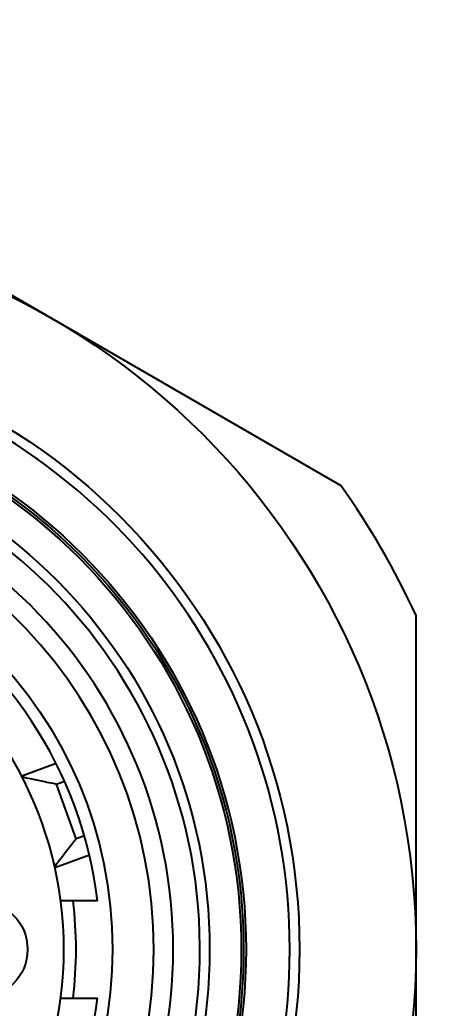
# Model space of a CAD drawing. Header units: millimetres. Extents: x 5828 to 6704, y 123 to 421.
# Drawn here: x 6342.818 to 6343.257, y 227.818 to 228.836 of the extents above; entities that cross this region are included whole.
import ezdxf

# ---------------------------------------------------------------- set-up
doc = ezdxf.new("R2010")
doc.units = ezdxf.units.MM
doc.layers.add('外形图', color=7, linetype='Continuous')
doc.layers.add('尺寸标注', color=7, linetype='Continuous')
doc.styles.add('微软雅黑', font='msyh.ttc', dxfattribs={"height": 1.5})
doc.dimstyles.new('尺寸标注_1_20比例', dxfattribs={"dimtxt": 1.5, "dimasz": 1.25, "dimexe": 0.5, "dimexo": 0.4, "dimgap": 0.5, "dimtad": 1, "dimdec": 1, "dimlfac": 20, "dimdsep": 46, "dimtxsty": '微软雅黑', "dimcen": 0.09, "dimadec": 0, "dimazin": 0, "dimtp": 0.01, "dimtm": 0.01, "dimtfac": 1, "dimtdec": 1, "dimtofl": 0, "dimtmove": 0, "dimatfit": 3, "dimfxl": 1, "dimtolj": 1, "dimarcsym": 0})

# ---------------------------------------------------------------- blocks, each defined once
blk = doc.blocks.new('*D1070')
at = {"layer": 'Defpoints', "color": 0}
for p in [(6340.876, 234.8693), (6346.4981, 225.3693), (6353.0302, 225.3693)]:
    blk.add_point(p, dxfattribs=at)
at = {"layer": '尺寸标注', "color": 0, "lineweight": -2}
for p, q in [((6341.276, 234.8693), (6353.5302, 234.8693)), ((6353.0302, 233.6193), (6353.0302, 226.6193)), ((6346.8981, 225.3693), (6353.5302, 225.3693))]:
    blk.add_line(p, q, dxfattribs=at)
at = {"layer": '尺寸标注', "color": 0}
for points in [[(6353.2385, 233.6193), (6352.8218, 233.6193), (6353.0302, 234.8693)], [(6352.8218, 226.6193), (6353.2385, 226.6193), (6353.0302, 225.3693)]]:
    blk.add_solid(points, dxfattribs=at)
at = {"layer": '尺寸标注', "color": 0, "insert": (6351.7564, 230.1193), "char_height": 1.5, "attachment_point": 5, "rotation": 90, "style": '微软雅黑'}
blk.add_mtext('\\A1;\\A1;{\\fAlibaba PuHuiTi 3.0 55 Regular|b0|i0|c134|p18;190}', dxfattribs=at)

msp = doc.modelspace()

# ---------------------------------------------------------------- linework, layer by layer
at = {"layer": '外形图', "linetype": 'ByBlock'}
for p, q in [((6342.5534, 228.7002), (6343.1487, 228.3565)), ((6343.226, 227.5352), (6343.226, 228.2226)), ((6342.8555, 228.0702), (6342.82, 228.0573)), ((6342.8438, 228.0513), (6342.8321, 228.0538)), ((6342.8557, 228.049), (6342.8641, 228.0521)), ((6342.8762, 227.9926), (6342.8557, 228.049)), ((6342.8846, 227.9957), (6342.8762, 227.9926)), ((6342.8542, 227.9633), (6342.8897, 227.9762)), ((6342.8981, 227.9289), (6342.8603, 227.9289)), ((6343.0035, 227.8789), (6343.0035, 227.8823)), ((6342.8603, 227.8289), (6342.8981, 227.8289))]:
    msp.add_line(p, q, dxfattribs=at)
for centre, radius in [((6342.476, 227.8789), 0.75), ((6342.476, 227.8789), 0.63), ((6342.476, 227.8789), 0.575), ((6342.476, 227.8789), 0.5725), ((6342.476, 227.8789), 0.57), ((6342.476, 227.8789), 0.5375), ((6342.476, 227.8789), 0.4375), ((6342.776, 227.8789), 0.05)]:
    msp.add_circle(centre, radius, dxfattribs=at)
for centre, radius, start, end in [((6342.476, 227.8789), 0.62, 200.6935, 159.3065), ((6342.476, 227.8789), 0.5275, 0.3733, 180), ((6342.476, 227.8789), 0.5, 184.9239, 175.0761), ((6342.476, 227.8789), 0.48, 185.9501, 174.0499), ((6342.476, 227.8789), 0.825, 24.62, 35.38), ((6342.476, 227.8789), 0.425, 6.7563, 60.3884), ((6342.476, 227.8789), 0.3875, 302.8155, 57.1845), ((6343.0751, 227.8259), 0.2595, 140.0231, 141.0039), ((6342.476, 227.8789), 0.4, 352.8192, 7.1808), ((6342.476, 227.8789), 0.5275, 180.3696, 0), ((6342.476, 227.8789), 0.425, 299.6116, 353.2437)]:
    msp.add_arc(centre, radius, start, end, dxfattribs=at)
for points, knots in [([(6342.8321, 228.0538), (6342.8311, 228.054), (6342.8272, 228.0549), (6342.8232, 228.0556), (6342.8202, 228.0562)], [0, 0, 0, 0, 0.249012, 1, 1, 1, 1]), ([(6342.8557, 228.049), (6342.8547, 228.0492), (6342.8507, 228.0499), (6342.8467, 228.0507), (6342.8438, 228.0513)], [0, 0, 0, 0, 0.251151, 1, 1, 1, 1]), ([(6342.8734, 227.9892), (6342.8683, 227.9829), (6342.8619, 227.9743), (6342.8551, 227.9659), (6342.8534, 227.9639)], [0, 0, 0, 0, 0.750454, 1, 1, 1, 1])]:
    msp.add_open_spline(points, degree=3, knots=knots, dxfattribs=at)

# ---------------------------------------------------------------- dimensions: what is measured, and where the dimension line sits
at = {"layer": '尺寸标注'}
dim = msp.add_linear_dim(base=(6353.0302, 225.3693), p1=(6340.876, 234.8693), p2=(6346.4981, 225.3693), angle=90, text='\\A1;{\\fAlibaba PuHuiTi 3.0 55 Regular|b0|i0|c134|p18;<>}', dimstyle='尺寸标注_1_20比例', dxfattribs=at)
dim.commit()
dim.dimension.update_dxf_attribs({"geometry": '*D1070', "text_midpoint": (6351.7564, 230.1193)})

doc.saveas('drawing.dxf')
